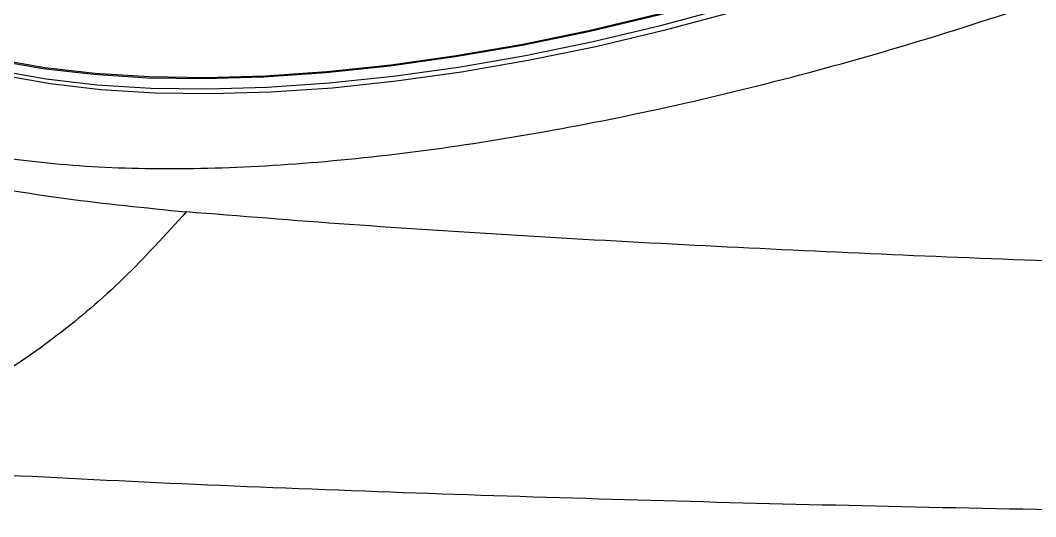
# Model space of a CAD drawing. Extents: x 939 to 1039, y 781 to 934.
# Drawn here: x 986.598 to 989.31, y 833.616 to 834.942 of the extents above; entities that cross this region are included whole.
import ezdxf

# ---------------------------------------------------------------- set-up
doc = ezdxf.new("R2010")
doc.units = 0
doc.header["$MEASUREMENT"] = 0
doc.layers.add('1', color=4, linetype='Continuous')

# ---------------------------------------------------------------- blocks, each defined once
blk = doc.blocks.new('Envoy')
at = {"layer": '1', "color": 3, "linetype": 'Continuous', "lineweight": 25, "flags": 128}
for points in [[(50.5509, 36.0806), (50.375, 36.0108), (50.1958, 35.9456), (50.0143, 35.8854), (49.8314, 35.8305), (49.6482, 35.7812), (49.4656, 35.7377), (49.2845, 35.7004), (49.1059, 35.6694), (48.9309, 35.6448), (48.7602, 35.6268), (48.5949, 35.6155), (48.4358, 35.611), (48.2838, 35.6132), (48.1397, 35.6222), (48.0041, 35.6379), (47.878, 35.6602)], [(47.8836, 35.6638), (48.0094, 35.6416), (48.1445, 35.6259), (48.2882, 35.617), (48.4398, 35.6148), (48.5984, 35.6193), (48.7632, 35.6306), (48.9334, 35.6485), (49.1079, 35.673), (49.2859, 35.704), (49.4664, 35.7412), (49.6485, 35.7845), (49.8312, 35.8336), (50.0135, 35.8884), (50.1945, 35.9484), (50.3731, 36.0134), (50.5485, 36.083)], [(50.5629, 36.0387), (50.3876, 35.9691), (50.209, 35.9041), (50.028, 35.8441), (49.8457, 35.7894), (49.6631, 35.7402), (49.481, 35.6969), (49.3005, 35.6597), (49.1225, 35.6288), (48.948, 35.6043), (48.7779, 35.5864), (48.6131, 35.5751), (48.4545, 35.5706), (48.303, 35.5728), (48.1593, 35.5817), (48.0242, 35.5974), (47.8985, 35.6196), (47.7827, 35.6484), (47.6776, 35.6835), (47.5837, 35.7247), (47.5015, 35.7718), (47.4313, 35.8247), (47.3818, 35.8735)], [(47.4274, 35.8311), (47.4885, 35.7859), (47.571, 35.7386), (47.6653, 35.6973), (47.7707, 35.6621), (47.8868, 35.6332), (48.013, 35.6109), (48.1485, 35.5952), (48.2926, 35.5862), (48.4446, 35.584), (48.6037, 35.5886), (48.769, 35.5999), (48.9397, 35.6178), (49.1147, 35.6424), (49.2933, 35.6735), (49.4744, 35.7108), (49.657, 35.7542), (49.8403, 35.8035), (50.0231, 35.8584), (50.2046, 35.9186), (50.3838, 35.9838), (50.5597, 36.0536)]]:
    blk.add_lwpolyline(points, dxfattribs=at)
at = {"layer": '1', "color": 3, "linetype": 'Continuous', "lineweight": 25}
for points, knots in [([(47.1639, 35.8441), (47.1779, 35.8094), (47.2059, 35.7401), (47.2819, 35.6497), (47.3818, 35.5705), (47.5207, 35.4968), (47.7065, 35.4343), (47.9465, 35.3899), (48.2186, 35.3692), (48.5173, 35.3713), (48.8372, 35.3949), (49.1729, 35.4386), (49.5194, 35.5007), (49.8716, 35.5796), (50.2251, 35.674), (50.575, 35.7823), (50.9161, 35.9035), (51.2435, 36.0362), (51.5514, 36.1791), (51.8344, 36.3307), (52.0863, 36.4892), (52.3016, 36.6524), (52.4755, 36.8181), (52.5931, 36.9697), (52.6649, 37.1055), (52.7011, 37.2248), (52.7109, 37.3406), (52.6935, 37.4134), (52.6848, 37.4497)], [0, 0, 0, 0, 0.0318622, 0.0637282, 0.0955815, 0.1273973, 0.1696809, 0.2117673, 0.253604, 0.295074, 0.3361847, 0.3770782, 0.4176124, 0.4581176, 0.4985083, 0.5390236, 0.5797591, 0.620631, 0.661945, 0.703572, 0.7454964, 0.787704, 0.8300629, 0.8725169, 0.9043929, 0.9362685, 0.9681368, 1, 1, 1, 1]), ([(45.964, 36.0347), (46.0106, 35.9965), (46.1042, 35.9196), (46.2995, 35.8099), (46.5325, 35.7012), (46.777, 35.6063), (47.0186, 35.5255), (47.2463, 35.4586), (47.495, 35.3954), (47.7665, 35.3384), (48.0599, 35.2886), (48.2782, 35.2666), (48.3874, 35.2555)], [0, 0, 0, 0, 0.120934, 0.243124, 0.366843, 0.491786, 0.575779, 0.660269, 0.745097, 0.830059, 0.915047, 1, 1, 1, 1]), ([(57.7561, 35.2887), (57.6126, 35.2761), (57.3288, 35.2514), (56.8798, 35.2179), (56.4229, 35.1878), (55.9579, 35.1614), (55.4872, 35.1387), (55.012, 35.1198), (54.5336, 35.1048), (54.053, 35.0936), (53.5711, 35.0864), (53.0885, 35.0831), (52.6056, 35.0837), (52.1226, 35.0882), (51.6401, 35.0964), (51.159, 35.1084), (50.681, 35.1241), (50.2071, 35.1432), (49.7348, 35.1662), (49.2699, 35.1915), (48.8151, 35.2213), (48.5311, 35.244), (48.3874, 35.2555)], [0, 0, 0, 0, 0.054541, 0.107796, 0.15979, 0.21058, 0.260261, 0.308965, 0.356851, 0.404099, 0.45091, 0.497508, 0.54415, 0.59109, 0.638588, 0.686881, 0.736001, 0.786028, 0.837395, 0.891341, 0.945044, 1, 1, 1, 1]), ([(48.3874, 35.2555), (48.3323, 35.1947), (48.2219, 35.073), (48.0439, 34.9217), (47.8587, 34.795), (47.6672, 34.6968), (47.4715, 34.625), (47.3392, 34.6019), (47.2731, 34.5903)], [0, 0, 0, 0, 0.166667, 0.333333, 0.5, 0.666667, 0.833333, 1, 1, 1, 1]), ([(53.9727, 34.4484), (53.8066, 34.4467), (53.4454, 34.443), (52.8852, 34.441), (52.2962, 34.4417), (51.7089, 34.4455), (51.1248, 34.4522), (50.5461, 34.462), (49.9751, 34.4746), (49.4119, 34.4902), (48.8534, 34.5088), (48.3059, 34.5311), (47.7732, 34.5581), (47.4407, 34.5795), (47.2731, 34.5903)], [0, 0, 0, 0, 0.068522, 0.149122, 0.229831, 0.310923, 0.392679, 0.475341, 0.558774, 0.643169, 0.729727, 0.819809, 0.909201, 1, 1, 1, 1])]:
    blk.add_open_spline(points, degree=3, knots=knots, dxfattribs=at)

msp = doc.modelspace()

# ---------------------------------------------------------------- block references
at = {"layer": '1'}
msp.add_blockref('Envoy', (938.6538, 799.1744), dxfattribs=at)

doc.saveas('drawing.dxf')
